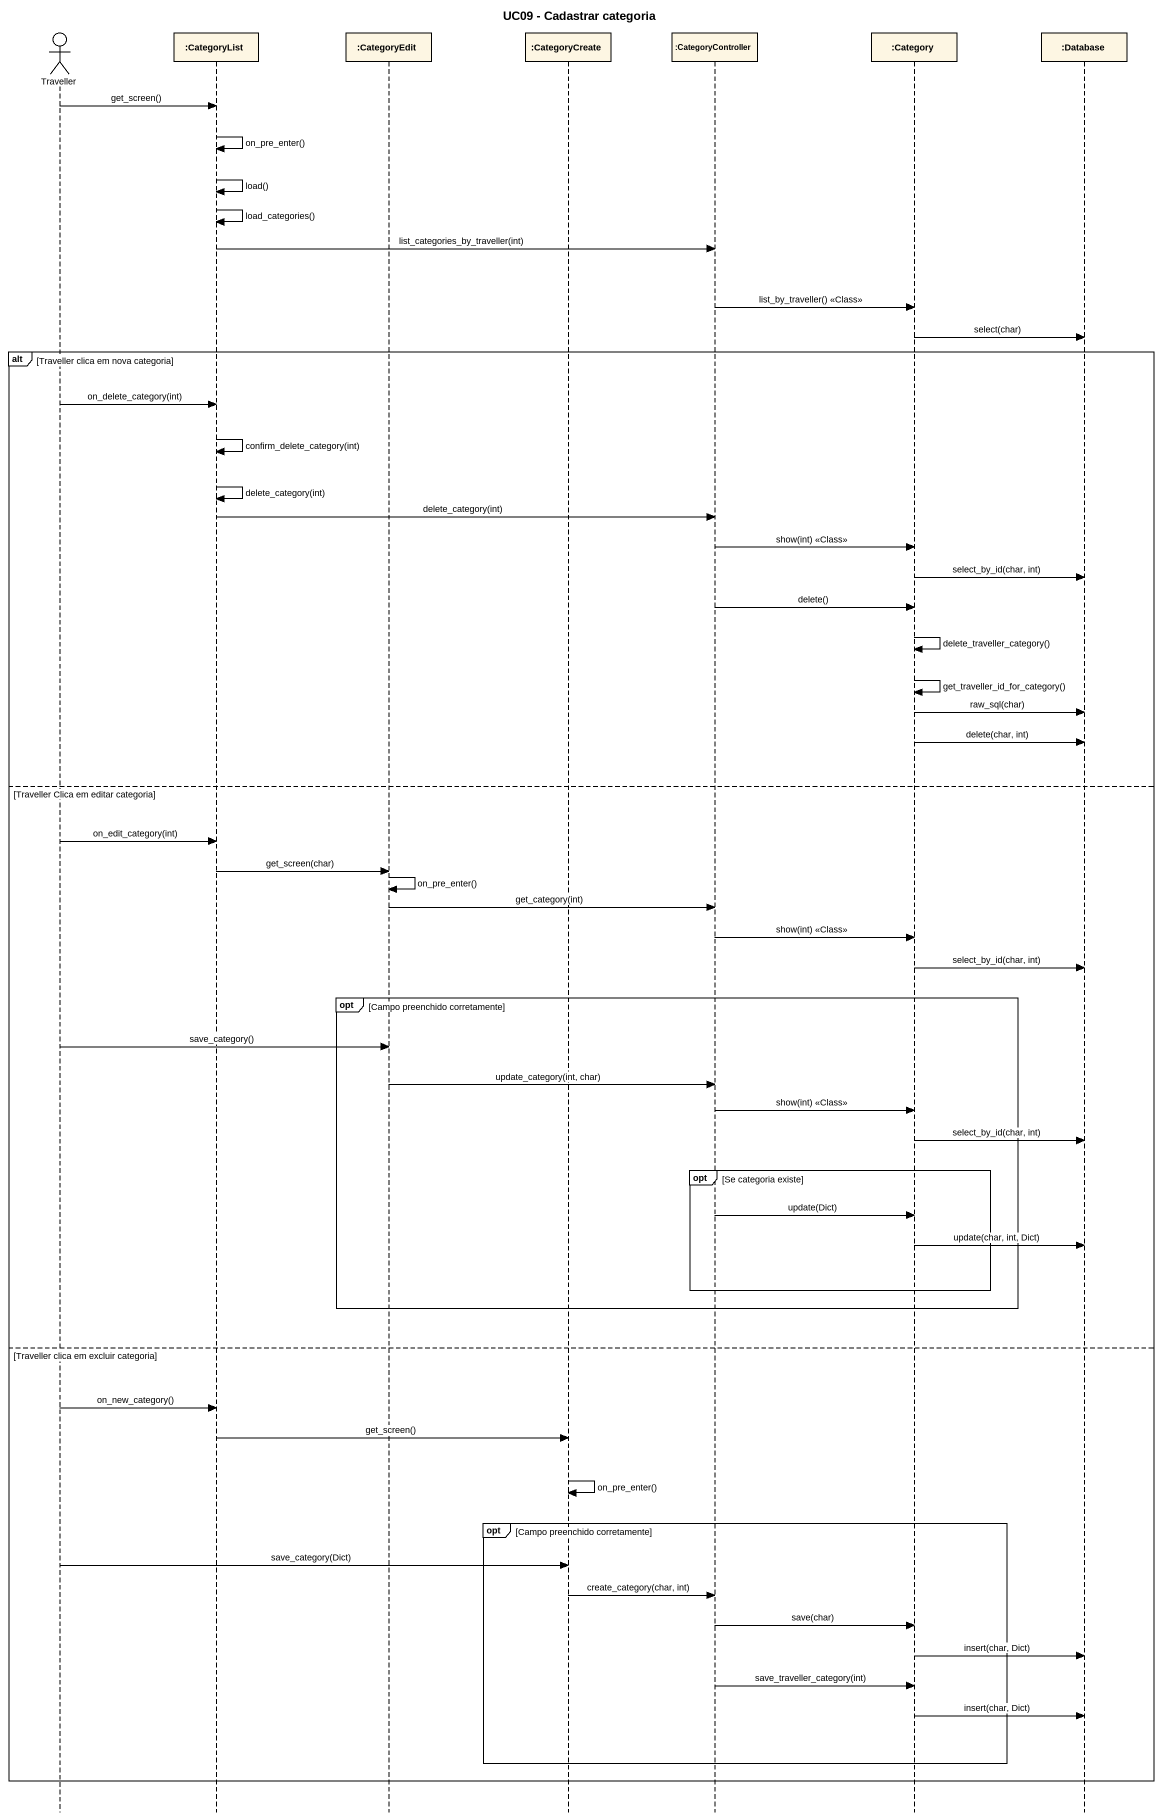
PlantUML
@startuml
title UC09 - Cadastrar categoria
hide footbox
actor Traveller
participant ":CategoryList" as CategoryList
participant ":CategoryEdit" as CategoryEdit
participant ":CategoryCreate" as CategoryCreate
participant ":CategoryController" as CategoryController
participant ":Category" as Category
participant ":Database" as Database_

Traveller -> CategoryList : get_screen()
CategoryList -> CategoryList : on_pre_enter()
CategoryList -> CategoryList : load()
CategoryList -> CategoryList : load_categories()
CategoryList -> CategoryController : list_categories_by_traveller(int)
CategoryController -> Category : list_by_traveller() <<Class>>
Category -> Database_ : select(char)
alt Traveller clica em nova categoria
  Traveller -> CategoryList : on_delete_category(int)
  CategoryList -> CategoryList : confirm_delete_category(int)
  CategoryList -> CategoryList : delete_category(int)
  CategoryList -> CategoryController : delete_category(int)
  CategoryController -> Category : show(int) <<Class>>
  Category -> Database_ : select_by_id(char, int)
  CategoryController -> Category : delete()
  Category -> Category : delete_traveller_category()
  Category -> Category : get_traveller_id_for_category()
  Category -> Database_ : raw_sql(char)
  Category -> Database_ : delete(char, int)
else Traveller Clica em editar categoria
  Traveller -> CategoryList : on_edit_category(int)
  CategoryList -> CategoryEdit : get_screen(char)
  CategoryEdit -> CategoryEdit : on_pre_enter()
  CategoryEdit -> CategoryController : get_category(int)
  CategoryController -> Category : show(int) <<Class>>
  Category -> Database_ : select_by_id(char, int)
  opt Campo preenchido corretamente
    Traveller -> CategoryEdit : save_category()
    CategoryEdit -> CategoryController : update_category(int, char)
    CategoryController -> Category : show(int) <<Class>>
    Category -> Database_ : select_by_id(char, int)
    opt Se categoria existe
      CategoryController -> Category : update(Dict)
      Category -> Database_ : update(char, int, Dict)
    end
  end
else Traveller clica em excluir categoria
  Traveller -> CategoryList : on_new_category()
  CategoryList -> CategoryCreate : get_screen()
  CategoryCreate -> CategoryCreate : on_pre_enter()
  opt Campo preenchido corretamente
    Traveller -> CategoryCreate : save_category(Dict)
    CategoryCreate -> CategoryController : create_category(char, int)
    CategoryController -> Category : save(char)
    Category -> Database_ : insert(char, Dict)
    CategoryController -> Category : save_traveller_category(int)
    Category -> Database_ : insert(char, Dict)
  end
end
@enduml
